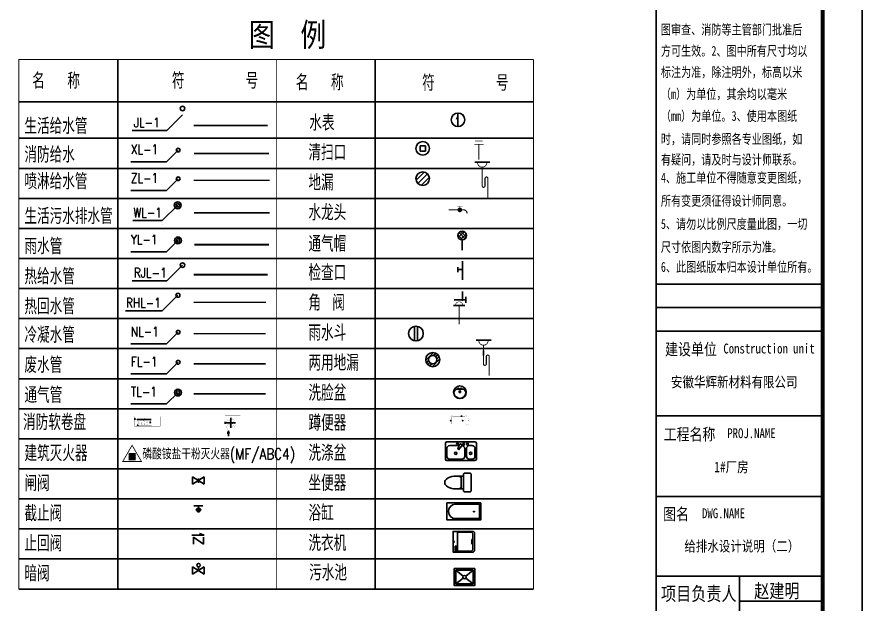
# Model space of a CAD drawing. Extents: x -191212 to 1245715665, y -234495 to 250873.
# Drawn here: x 191541 to 212938, y 128513 to 143375 of the extents above; entities that cross this region are included whole.
import ezdxf
from ezdxf.enums import TextEntityAlignment as Align

# ---------------------------------------------------------------- set-up
doc = ezdxf.new("R2010")
doc.units = 0
doc.header["$LTSCALE"] = 500
for name, pattern in [('CENTER2', [28.575, 19.05, -3.175, 3.175, -3.175]), ('DASH', [0.35, 0.25, -0.1]), ('DOTE', [2.42, 2, -0.2, 0.02, -0.2])]:
    doc.linetypes.add(name, pattern=pattern)
doc.layers.get('0').update_dxf_attribs({"linetype": 'CONTINUOUS'})
for name, color, linetype in [('0-TK', 4, 'CONTINUOUS'), ('8', 8, 'CONTINUOUS'), ('EQUIP_管件', 7, 'CONTINUOUS'), ('EQUIP_雨水斗', 7, 'CONTINUOUS'), ('GPSCOMMON', 7, 'CONTINUOUS'), ('PIPE-凝结', 150, 'CONTINUOUS'), ('PIPE-喷淋', 6, 'CONTINUOUS'), ('PIPE-废水', 31, 'TG_F'), ('PIPE-热回水', 5, 'CONTINUOUS'), ('PUB_DIM', 3, 'CONTINUOUS'), ('PUB_TITLE', 4, 'CONTINUOUS'), ('TOTHER', 33, 'CONTINUOUS'), ('TWT_TEXT', 7, 'CONTINUOUS'), ('TWT_TITLE', 7, 'CONTINUOUS'), ('VPIPE-消防', 1, 'CONTINUOUS'), ('WALL', 9, 'CONTINUOUS'), ('说明图层', 144, 'CONTINUOUS')]:
    doc.layers.add(name, color=color, linetype=linetype)
doc.styles.add('-黑体', font='simhei.ttf', dxfattribs={"width": 0.8})
doc.styles.add('_HZTXT', font='txt.shx', dxfattribs={"width": 0.8, "bigfont": 'hztxt.shx'})
doc.styles.add('HC_IGP', font='HC_HZ.shx', dxfattribs={"width": 0.7, "bigfont": 'HC_TXT.SHX'})
doc.styles.add('HZ', font='txt', dxfattribs={"bigfont": 'hztxt'})
doc.styles.get("Standard").update_dxf_attribs({"font": 'tssdeng.shx', "width": 0.7, "bigfont": 'hztxt.shx'})
doc.styles.add('TG_LINETYPE', font='SIMPLEX', dxfattribs={"width": 0.8, "height": 3, "bigfont": 'HZTXT'})
doc.linetypes.add('IGP_R', pattern='A,0.5,-0.2,["R",Standard,S=0.1,R=0,X=-0.1,Y=-0.05],-0.1', length=0.8)
doc.linetypes.add('IGP_ZP', pattern='A,0.5,-0.2,["ZP",HC_IGP,S=0.1,R=0,X=-0.1,Y=-0.05],-0.15', length=0.85)
doc.linetypes.add('TG_F', pattern='A,2,-0.3,["F",TG_LINETYPE,S=0.1,R=0,X=-0.23,Y=-0.15],0', length=2.3)
doc.linetypes.add('TG_J', pattern='A,2,-0.3,["J",TG_LINETYPE,S=0.1,R=0,X=-0.23,Y=-0.15],0', length=2.3)
doc.linetypes.add('TG_W', pattern='A,2,-0.3,["W",TG_LINETYPE,S=0.1,R=0,X=-0.23,Y=-0.15],0', length=2.3)
doc.linetypes.add('TG_X', pattern='A,2,-0.3,["X",TG_LINETYPE,S=0.1,R=0,X=-0.23,Y=-0.15],0', length=2.3)
doc.linetypes.add('TG_Y', pattern='A,2,-0.3,["Y",TG_LINETYPE,S=0.1,R=0,X=-0.23,Y=-0.15],0', length=2.3)

# ---------------------------------------------------------------- blocks, each defined once
blk = doc.blocks.new('ESGEG')
at = {"layer": 'GPSCOMMON'}
for p, q in [((10791, -40696), (11000, -40696)), ((10806, -40704), (10806, -40667)), ((10806, -40686), (10806, -40722)), ((10869, -40709), (10869, -40683)), ((10944, -40596), (10944, -40564)), ((10944, -40596), (10944, -40583)), ((10944, -40636), (10944, -40596)), ((10944, -40696), (10944, -40650)), ((10944, -40696), (10944, -40740)), ((11004, -40696), (11068, -40696)), ((10875, -40920), (10898, -40920)), ((10875, -40926), (10875, -40920)), ((10875, -40924), (10875, -40922)), ((10875, -40923), (10898, -40923)), ((10898, -40926), (10875, -40926)), ((10884, -40943), (10880, -40935)), ((10884, -40946), (10880, -40954)), ((10881, -40927), (10881, -40929)), ((10887, -40942), (10882, -40934)), ((10887, -40947), (10882, -40955)), ((10887, -40970), (10889, -40894)), ((10889, -40943), (10898, -40943)), ((10889, -40946), (10898, -40946)), ((10892, -40927), (10892, -40929)), ((10898, -40926), (10898, -40920)), ((10898, -40924), (10898, -40922)), ((10944, -40750), (10944, -40798)), ((10944, -40798), (10944, -40823)), ((10898, -40962), (10875, -40962)), ((10875, -40962), (10875, -40969)), ((10875, -40965), (10875, -40967)), ((10875, -40966), (10898, -40966)), ((10875, -40969), (10898, -40969)), ((10881, -40962), (10881, -40960)), ((10887, -40970), (10887, -41029)), ((10892, -40962), (10892, -40960)), ((10898, -40962), (10898, -40969)), ((10898, -40965), (10898, -40967))]:
    blk.add_line(p, q, dxfattribs=at)
for points, const_width in [([(10879, -40996), (10797, -40996), (10797, -40516), (11187, -40516), (11187, -40996)], 2.25), ([(10797, -40682), (10885, -40682)], 1.5), ([(10797, -40710), (10885, -40710)], 1.5), ([(10797, -40670), (10810, -40670)], 1.5), ([(10797, -40719), (10810, -40719)], 1.5), ([(10839, -40765), (10938, -40691)], 1.5), ([(10847, -40774), (10949, -40700)], 1.5), ([(10873, -40682), (10873, -40689), (10873, -40690), (10865, -40690), (10865, -40696)], 1.5), ([(10873, -40710), (10873, -40703), (10873, -40701), (10865, -40701), (10865, -40695)], 1.5), ([(10874, -40682), (10909, -40682)], 1.5), ([(10935, -40659), (10935, -40606)], 1.5), ([(10944, -40705), (10935, -40695)], 1.5), ([(10935, -40733), (10935, -40786)], 1.5), ([(10953, -40659), (10953, -40606)], 1.5), ([(10953, -40733), (10953, -40786)], 1.5), ([(11035, -40705), (10981, -40705)], 1.5), ([(11035, -40687), (10981, -40687)], 1.5), ([(11056, -40712), (11056, -40763)], 1.5), ([(10838, -40820), (10879, -40878)], 1.5), ([(10842, -40805), (10887, -40868)], 1.5), ([(10879, -40920), (10881, -40888)], 1.5), ([(10897, -40889), (10894, -40920)], 1.5), ([(10935, -40786), (10935, -40787)], 1.5), ([(11044, -40768), (11044, -40763)], 1.5), ([(11044, -40763), (11061, -40763), (11061, -40771), (11044, -40771), (11044, -40768)], 1.5), ([(11046, -40771), (11049, -40805), (11053, -40805), (11056, -40771)], 1.5), ([(11046, -40763), (11046, -40744)], 1.5), ([(10879, -41029), (10879, -40969)], 1.5), ([(11104, -40996), (10894, -40996)], 2.25), ([(11187, -40996), (11104, -40996)], 2.25), ([(11187, -40996), (11116, -40996)], 2.25)]:
    blk.add_lwpolyline(points, dxfattribs=dict(at, const_width=const_width))
for points, const_width in [([(10832, -40682, -0.94016), (11057, -40696, -1)], 1.46), ([(10850, -40758, -0.114215), (10832, -40710)], 1.46), ([(10855, -40682, -0.34193), (10935, -40606, -1)], 1.5), ([(10868, -40744, -0.10251), (10855, -40710)], 1.5), ([(10874, -40710), (10909, -40710, 1)], 1.5), ([(10918, -40723, 0.664639), (10983, -40696, 1), (10906, -40696, 0.112758), (10910, -40713, 0.112758)], 1.5), ([(10937, -40693), (10938, -40691, -0.99867), (10949, -40700, -0.460082)], 1.5), ([(10953, -40606, -0.358518), (11035, -40687, -1)], 1.5), ([(11035, -40705, -0.181598), (11006, -40762, -0.181598)], 1.5), ([(11057, -40696, -0.212424), (11020, -40780, -0.212424)], 1.46), ([(10839, -40765, 0.374397), (10838, -40820)], 1.5), ([(10849, -40773, 0.413325), (10842, -40805)], 1.5), ([(10869, -40780, -0.040929), (10857, -40767, -0.040929)], 1.46), ([(11020, -40780, -0.429441), (10857, -40767, -0.350815)], 1.46), ([(10883, -40763, -0.033174), (10875, -40754, -0.033174)], 1.5), ([(10935, -40786, -0.19635), (10875, -40754, -0.126219)], 1.5), ([(10882, -40762, -0.014195), (10878, -40758)], 1.5), ([(10879, -40878, -0.164404), (10881, -40888)], 1.5), ([(10887, -40868, -0.118715), (10897, -40889)], 1.5), ([(11006, -40762, -0.163615), (10953, -40786)], 1.5), ([(11061, -40766), (11065, -40766, 0.440012), (11066, -40764), (11066, -40758), (11069, -40758), (11069, -40765, -0.318522), (11066, -40768), (11061, -40768)], 1.5), ([(10894, -40969), (10894, -41029, -1), (10887, -41029, 1), (10879, -41029, 1), (10886, -41029)], 1.5)]:
    blk.add_lwpolyline(points, format="xyb", dxfattribs=dict(at, const_width=const_width))
blk.add_lwpolyline([(10885, -40944), (10887, -40943), (10888, -40944), (10887, -40946)], close=True, dxfattribs=at)
for radius in [16.5, 2.58]:
    blk.add_circle((10887, -40944), radius, dxfattribs=at)
for centre, radius, start, end in [((10887, -40944), 12.4, 131.1337, 228.8663), ((10879, -40936), 1.09, 15.8285, 136.7225), ((10879, -40953), 1.09, 223.2775, 344.1715), ((10879, -40928), 2.06, 14.9641, 45.6391), ((10887, -40944), 5.23, 133.4917, 226.5083), ((10883, -40934), 1.09, 103.2775, 224.1715), ((10887, -40944), 12.4, 11.1337, 108.8663), ((10887, -40944), 3.61, 139.7271, 220.2729), ((10887, -40944), 12.4, 251.1337, 348.8663), ((10887, -40944), 5.23, 13.4917, 106.5083), ((10887, -40944), 5.23, 253.4917, 346.5083), ((10887, -40944), 3.61, 19.7271, 100.2729), ((10887, -40944), 3.61, 259.7271, 340.2729), ((10894, -40928), 2.06, 134.3609, 165.0359), ((10898, -40942), 1.09, 255.8285, 16.7225), ((10898, -40947), 1.09, 343.2775, 104.1715), ((10879, -40961), 2.06, 314.3609, 345.0359), ((10883, -40955), 1.09, 135.8285, 256.7225), ((10894, -40961), 2.06, 194.9641, 225.6391)]:
    blk.add_arc(centre, radius, start, end, dxfattribs=at)
for p in [(10944, -40643), (10996, -40696), (10944, -40745)]:
    blk.add_point(p, dxfattribs=at)
blk = doc.blocks.new('xfjp')
at = {"layer": 'GPSCOMMON'}
for p, q in [((101520, 62940), (101520, 62906)), ((101520, 62906), (101520, 62903))]:
    blk.add_line(p, q, dxfattribs=at)
for points, const_width in [([(101528, 62994), (101528, 63104), (100878, 63104), (100878, 62953)], 3.75), ([(101008, 63104), (101008, 63063), (100948, 63063), (100948, 63104)], 2.5), ([(101104, 63078), (101093, 63078), (101093, 63083), (101098, 63083), (101101, 63083), (101101, 63078)], 2.5), ([(101104, 63078), (101413, 63078), (101470, 63078)], 2.5), ([(101126, 63104), (101147, 63082), (101282, 63082)], 2.5), ([(101428, 63078), (101413, 63078), (101137, 63043)], 2.5), ([(101424, 63043), (101414, 63043), (101139, 63010)], 2.5), ([(101437, 63104), (101416, 63082), (101282, 63082)], 2.5), ([(101462, 63078), (101465, 63078), (101470, 63078), (101470, 63085), (101465, 63085), (101465, 63078)], 2.5), ([(101528, 62864), (101528, 63104)], 3.75), ([(100878, 63006), (100878, 62864)], 3.75), ([(100878, 62864), (101528, 62864), (101528, 62897)], 3.75), ([(101098, 62937), (101093, 62937), (101093, 62931), (101098, 62931)], 2.5), ([(101097, 62931), (101101, 62931), (101101, 62936)], 2.5), ([(101105, 62937), (101098, 62937)], 2.5), ([(101427, 63010), (101416, 63010), (101137, 62975)], 2.5), ([(101427, 62975), (101419, 62975), (101137, 62937)], 2.5), ([(101265, 62938), (101265, 62926), (101243, 62926), (101243, 62914), (101282, 62914)], 2.5), ([(101265, 62926), (101301, 62926)], 2.5), ([(101299, 62938), (101299, 62926), (101321, 62926), (101321, 62914), (101282, 62914)], 2.5), ([(101321, 62926), (101527, 62926)], 2.5), ([(101321, 62914), (101527, 62914)], 2.5), ([(101459, 62937), (101470, 62937), (101470, 62931), (101465, 62931), (101465, 62937)], 2.5), ([(101515, 62934), (101528, 62934)], 2.5), ([(101515, 62907), (101528, 62907)], 2.5)]:
    blk.add_lwpolyline(points, dxfattribs=dict(at, const_width=const_width))
at = {"layer": 'GPSCOMMON', "const_width": 2.5}
for points in [[(101093, 62937), (101427, 62937, 1), (101427, 62975), (101424, 62975), (101426, 62975, 1), (101426, 63010), (101424, 63010), (101427, 63010, 1), (101427, 63043), (101424, 63043), (101427, 63043, 0.964907), (101428, 63078, 1.07411)], [(101153, 62937), (101137, 62937, -1), (101137, 62975), (101139, 62975), (101138, 62975, -1), (101138, 63010), (101139, 63010), (101137, 63010, -1), (101137, 63043), (101139, 63043), (101136, 63043, -0.964907), (101135, 63078, -1.07411)], [(101288, 62905), (101288, 62903, -1), (101275, 62903), (101275, 62913)], [(101288, 62905), (101288, 62913, 1)], [(101428, 62937), (101470, 62937, 1)]]:
    blk.add_lwpolyline(points, format="xyb", dxfattribs=at)
at = {"layer": 'GPSCOMMON'}
for points in [[(101436, 63078), (101462, 63078)], [(101459, 62937), (101105, 62937)]]:
    blk.add_lwpolyline(points, dxfattribs=at)
for p in [(101124, 63006), (101124, 63004)]:
    blk.add_point(p, dxfattribs=at)
blk = doc.blocks.new('$TwtSys$00000139')
at = {"color": 7}
for p, q in [((-19, 92, 0), (-19, -92, 0)), ((19, 92, 0), (19, -92, 0))]:
    blk.add_line(p, q, dxfattribs=at)
blk.add_circle((0, 0, 0), 93.8)
blk = doc.blocks.new('A$C236136CC')
h = blk.add_hatch()
h.set_pattern_fill('ANSI31', color=256, scale=204, style=0)
h.set_pattern_definition([(45, (298154.387, 280699.22), (-18.0312229, 18.0312229), [])])
h.paths.add_polyline_path([(150, 187), (150, 46), (291, 46), (291, 187)])
for points, const_width in [([(222, 366), (16, 9), (428, 9)], 18), ([(150, 187), (150, 46), (291, 46), (291, 187)], 15)]:
    blk.add_lwpolyline(points, close=True, dxfattribs=dict(const_width=const_width))
blk = doc.blocks.new('wslg')
at = {"layer": 'GPSCOMMON'}
for radius in [150, 80]:
    blk.add_circle((0, 0), radius, dxfattribs=at)
blk = doc.blocks.new('$TwtSys$00000080')
blk.add_line((-150, 500), (150, 500))
at = {"const_width": 15}
blk.add_lwpolyline([(-99, 500, -1), (101, 500)], format="xyb", dxfattribs=at)
at = {"const_width": 30}
blk.add_lwpolyline([(0, 500), (0, 0)], dxfattribs=at)
at = {"style": 'HZ', "flags": 1}
for tag in ['UNIT', 'WHAT', 'SPEC']:
    blk.add_attdef(tag, (0, 0), '', height=0.001, dxfattribs=at)
blk = doc.blocks.new('$plan$00001623')
at = {"color": 251}
blk.add_lwpolyline([(295, -706), (-295, -706, -0.414214), (-345, -656), (-345, 0), (345, 0), (345, -656, -0.414214)], format="xyb", close=True, dxfattribs=at)
at = {"color": 251, "lineweight": 13}
blk.add_lwpolyline([(307, -145), (307, -611, -0.414214), (267, -651), (-267, -651, -0.414214), (-307, -611), (-307, -145)], format="xyb", dxfattribs=at)
at = {"color": 251}
for points in [[(323, -72), (152, -72), (152, -120), (323, -120)], [(163, -86), (177, -86), (177, -99), (163, -99)], [(189, -86), (202, -86), (202, -99), (189, -99)], [(213, -86), (227, -86), (227, -99), (213, -99)], [(239, -86), (253, -86), (253, -99), (239, -99)], [(281, -110), (309, -110), (309, -80), (281, -80)]]:
    blk.add_lwpolyline(points, close=True, dxfattribs=at)
blk.add_lwpolyline([(-71, -651), (-71, -623), (0, -623), (71, -623), (71, -651)], dxfattribs=at)
blk.add_circle((0, -25), 16, dxfattribs=at)
at = {"layer": 'TOTHER', "color": 251, "linetype": 'Continuous'}
blk.add_line((-341, -145), (342, -145), dxfattribs=at)
blk = doc.blocks.new('$plan$00001613')
at = {"color": 7}
blk.add_line((-260, -140), (-260, 140), dxfattribs=at)
blk.add_line((-200, 170), (-200, -170))
blk.add_lwpolyline([(-430, -170), (-200, -170), (-200, -220, 0.414214), (-170, -250), (-30, -250, 0.414214), (0, -220), (0, 220, 0.414214), (-30, 250), (-170, 250, 0.414214), (-200, 220), (-200, 170), (-430, 170)], format="xyb")
for centre, radius, start, end in [((-590, 0), 110, 123.4509, 236.5491), ((-413, -227), 398, 67.4505, 126.6381), ((-413, 227), 398, 233.3619, 292.5495)]:
    blk.add_arc(centre, radius, start, end, dxfattribs=at)
blk = doc.blocks.new('$plan$00001606')
at = {"layer": '8', "linetype": 'Continuous'}
for p, q in [((0, -374), (0, 374)), ((37, 412), (462, 412)), ((100, 300), (100, 49)), ((387, 374), (175, 374)), ((462, -25), (462, 300)), ((499, 374), (499, -374)), ((59, 2), (69, -15)), ((72, 38), (198, 86)), ((211, 64), (107, -22)), ((198, 86), (211, 64)), ((100, -225), (100, -300)), ((175, -100), (387, -100)), ((387, -150), (175, -150)), ((462, -300), (462, -225)), ((462, -412), (37, -412)), ((175, -374), (387, -374))]:
    blk.add_line(p, q, dxfattribs=at)
for centre, radius, start, end in [((37, 374), 37.4, 90, 180), ((175, 300), 74.9, 90, 180), ((387, 300), 74.9, 0, 90), ((462, 374), 37.4, 0, 90), ((62, 89), 25, 93.0704, 90), ((81, 15), 25, 110.5377, 210), ((306, 139), 31.2, 91.1175, 90), ((62, -72), 25, 93.0704, 90), ((62, -175), 25, 93.0704, 90), ((91, -2), 25, 210, 309.4623), ((175, -25), 74.9, 180, 270), ((175, -225), 74.9, 90, 180), ((306, -256), 31.2, 91.1175, 90), ((387, -25), 74.9, 270, 0), ((387, -225), 74.9, 0, 90), ((37, -374), 37.4, 180, 270), ((175, -300), 74.9, 180, 270), ((387, -300), 74.9, 270, 0), ((462, -374), 37.4, 270, 0)]:
    blk.add_arc(centre, radius, start, end, dxfattribs=at)
blk = doc.blocks.new('A$C2DAC4226')
for p, q in [((1415, 694), (375, 694)), ((1444, 86), (1445, 664)), ((387, 56), (1414, 56))]:
    blk.add_line(p, q)
blk.add_lwpolyline([(0, 750), (1500, 750), (1500, 0), (0, 0)], close=True)
at = {"lineweight": 13}
blk.add_circle((1200, 369), 25, dxfattribs=at)
for centre, radius, start, end in [((383, 375), 319, 91.3982, 270.6999), ((1415, 664), 30, 359.9714, 89.9956), ((1414, 86), 30, 270.0057, 359.9714)]:
    blk.add_arc(centre, radius, start, end)
at = {"layer": 'WALL'}
blk.add_line((1000, 750), (1500, 750), dxfattribs=at)
blk = doc.blocks.new('$TwtSys$00000005')
at = {"const_width": 30}
blk.add_lwpolyline([(0, 0), (400, 0, -0.443942), (486, -95, 1.105826)], format="xyb", dxfattribs=at)
at = {"const_width": 15}
for points in [[(231, 100), (359, 100)], [(296, 0), (296, 100)]]:
    blk.add_lwpolyline(points, dxfattribs=at)
at = {"const_width": 62.5}
blk.add_lwpolyline([(265, 0, 1), (327, 0, 1)], format="xyb", close=True, dxfattribs=at)
at = {"style": 'HZ', "width": 0.7, "flags": 1}
for tag in ['UNIT', 'WHAT', 'SPEC']:
    blk.add_attdef(tag, (0, 0), '', height=0.0001, dxfattribs=at)
blk = doc.blocks.new('$TwtSys$00000327')
for p, q in [((-94, -9, 0), (9, 94, 0)), ((-9, -94, 0), (94, 9, 0)), ((12, 55, 0), (42, 84, 0)), ((40, 40, 0), (66, 66, 0)), ((55, 12, 0), (84, 42, 0)), ((-84, -42, 0), (-55, -12, 0)), ((-66, -66, 0), (-40, -40, 0)), ((-42, -84, 0), (-12, -55, 0))]:
    blk.add_line(p, q)
for radius in [94, 56.4]:
    blk.add_circle((0, 0, 0), radius)
blk = doc.blocks.new('$VALVE$00000602')
blk.add_line((-93, -93), (93, 93))
blk.add_lwpolyline([(93, 93, 0, 50, 0), (-13, 22, 50, 50, 0)], format="xyseb")
blk.add_circle((0, 0), 150)
for p in [(-150, 0), (150, 0)]:
    blk.add_point(p)
blk = doc.blocks.new('$ATTACHMENT$00000196')
blk.add_line((53, 944), (-347, 944))
for points, const_width in [([(-25, 944, -1.067664), (-275, 944)], 20), ([(0, 0), (0, 512, 1), (-75, 512), (-75, 312, -1), (-150, 312), (-150, 810)], 30)]:
    blk.add_lwpolyline(points, format="xyb", dxfattribs=dict(const_width=const_width))
at = {"style": 'HZ', "flags": 1}
for tag in ['WHAT', 'SPEC', 'UNIT']:
    blk.add_attdef(tag, (-150, 810), '', height=0.001, dxfattribs=at)
blk = doc.blocks.new('$TwtSys$00000426')
for points, const_width in [([(-100, 500), (100, 500)], 20), ([(-125, 407), (125, 407)], 20), ([(0, 407), (0, 0)], 30)]:
    blk.add_lwpolyline(points, dxfattribs=dict(const_width=const_width))
at = {"style": 'HZ', "width": 0.7, "flags": 1}
for tag in ['UNIT', 'SPEC', 'WHAT']:
    blk.add_attdef(tag, (0, 0), '', height=0.001, dxfattribs=at)
blk = doc.blocks.new('M_E2')
blk.add_line((-306, -118), (-266, -118))
at = {"const_width": 1.5}
for points in [[(-366, 138, 0.97895), (-366, -138, 0.97895)], [(-366, 118, 0.97895), (-366, -118, 0.97895)], [(-306, 118, 0.414214), (-316, 108, 0.414214)], [(0, 88, 0.462192), (-59, 137, 0.462192)], [(-20, 88, 0.414214), (-50, 118, 0.414214)], [(-316, -108, 0.414214), (-306, -118, 0.414214)], [(-59, -137, 0.462192), (0, -88, 0.462192)], [(-50, -118, 0.414214), (-20, -88, 0.414214)]]:
    blk.add_lwpolyline(points, format="xyb", dxfattribs=at)
for points in [[(-366, 137), (-59, 137)], [(-316, 118), (-366, 118)], [(-340, 118), (-266, 118)], [(-316, 108), (-316, -108)], [(-50, 118), (-267, 118)], [(-20, -88), (-20, 88)], [(0, 88), (0, -88)], [(-381, -137), (-59, -137)], [(-316, -118), (-366, -118)], [(-340, -118), (-266, -118)], [(-266, -118), (-50, -118)]]:
    blk.add_lwpolyline(points, dxfattribs=at)
at = {"layer": 'VPIPE-消防'}
for p in [(-316, 0), (0, 0)]:
    blk.add_point(p, dxfattribs=at)
at = {"width": 0.8, "flags": 9}
for tag in ['XSIZE', 'YSIZE']:
    blk.add_attdef(tag, (0, 0), '', height=0.5, dxfattribs=at)
blk = doc.blocks.new('reewhehw')
at = {"layer": 'TWT_TEXT'}
blk.add_hatch(color=256, dxfattribs=at).paths.add_polyline_path([(-80461, -270224, 1), (-80598, -270224, 1)])
for p, q in [((-72472, -272218), (-72691, -272043)), ((-72173, -272043), (-72391, -272218)), ((-72472, -272283), (-72691, -272458)), ((-72173, -272458), (-72391, -272283))]:
    blk.add_line(p, q)
at = {"color": 1, "linetype": 'TG_J', "const_width": 57.2}
blk.add_lwpolyline([(-80674, -258508), (-78423, -258508)], dxfattribs=at)
at = {"color": 5, "linetype": 'TG_X', "const_width": 57.2}
blk.add_lwpolyline([(-78386, -259358), (-80664, -259358)], dxfattribs=at)
at = {"color": 6, "linetype": 'TG_W', "const_width": 57.2}
for points in [[(-80664, -261164), (-78365, -261164)], [(-78481, -266675), (-80674, -266675)]]:
    blk.add_lwpolyline(points, dxfattribs=at)
at = {"color": 6, "linetype": 'TG_Y', "const_width": 57.2}
blk.add_lwpolyline([(-80655, -262136), (-78384, -262136)], dxfattribs=at)
at = {"color": 5, "linetype": 'IGP_R', "const_width": 57.2}
blk.add_lwpolyline([(-80674, -263044), (-78425, -263044)], dxfattribs=at)
for points in [[(-72743, -271991), (-72743, -272509), (-72121, -272509), (-72121, -271991)], [(-72691, -272043), (-72691, -272458), (-72173, -272458), (-72173, -272043)]]:
    blk.add_lwpolyline(points, close=True)
blk.add_circle((-72432, -272250), 51.9)
at = {"layer": 'PIPE-凝结', "linetype": 'DASH', "ltscale": 2, "const_width": 40}
blk.add_lwpolyline([(-78481, -264846), (-80674, -264846)], dxfattribs=at)
at = {"layer": 'PIPE-喷淋', "linetype": 'IGP_ZP', "const_width": 42}
blk.add_lwpolyline([(-80672, -260173), (-78364, -260173)], dxfattribs=at)
at = {"layer": 'PIPE-废水', "linetype": 'DOTE', "ltscale": 0.5, "const_width": 57.2}
blk.add_lwpolyline([(-78481, -265760), (-80674, -265760)], dxfattribs=at)
at = {"layer": 'PIPE-热回水', "linetype": 'CENTER2', "const_width": 40}
blk.add_lwpolyline([(-80674, -263889), (-78475, -263889)], dxfattribs=at)
at = {"layer": 'TWT_TEXT'}
for p, q in [((-82982, -272614), (-82982, -256495)), ((-75154, -272614), (-75154, -256495)), ((-85996, -257782), (-77688, -257782)), ((-77688, -257782), (-70332, -257782)), ((-81492, -258657, -2883), (-81014, -258185)), ((-82550, -258657, -2883), (-81492, -258657, -2883)), ((-85996, -258896), (-77688, -258896)), ((-77688, -258896), (-70332, -258896)), ((-77688, -258896), (-70332, -258896)), ((-77688, -258896), (-70332, -258896)), ((-73785, -259121), (-73785, -259286)), ((-73785, -259121), (-73621, -259121)), ((-73785, -259286), (-73621, -259286)), ((-73621, -259121), (-73621, -259286)), ((-85996, -259810), (-77688, -259810)), ((-77688, -259810), (-70332, -259810)), ((-73661, -259922), (-73905, -260166)), ((-73558, -259978), (-73849, -260269)), ((-73502, -260081), (-73745, -260325)), ((-85996, -260725), (-77688, -260725)), ((-77688, -260725), (-70332, -260725)), ((-81633, -261401, -2883), (-81156, -260929)), ((-82533, -261401, -2883), (-81633, -261401, -2883)), ((-85996, -261639), (-77688, -261639)), ((-77688, -261639), (-70332, -261639)), ((-72632, -261834, 7936), (-72484, -261990, 7936)), ((-72444, -261739, 7936), (-72626, -261905, 7936)), ((-72596, -261767, 7936), (-72416, -261955, 7936)), ((-72379, -261816, 7936), (-72552, -261979, 7936)), ((-72539, -261729, 7936), (-72377, -261894, 7936)), ((-85996, -262554), (-77688, -262554)), ((-77688, -262554), (-70332, -262554)), ((-81492, -263230, -2883), (-81014, -262758)), ((-72639, -262814, 4401), (-72639, -262972, 4401)), ((-72497, -262893), (-72639, -262893)), ((-85996, -263468), (-77688, -263468)), ((-82550, -263230, -2883), (-81492, -263230, -2883)), ((-77688, -263468), (-70332, -263468)), ((-81633, -264144, -2883), (-81156, -263673)), ((-72387, -263906, 6209), (-72387, -263720, 6209)), ((-72387, -263813, 6209), (-72513, -263813, 6209)), ((-82755, -264144, -2883), (-81633, -264144, -2883)), ((-85996, -264383), (-77688, -264383)), ((-77688, -264383), (-70332, -264383)), ((-85996, -265297), (-77688, -265297)), ((-77688, -265297), (-70332, -265297)), ((-85996, -266212), (-77688, -266212)), ((-77688, -266212), (-70332, -266212)), ((-72463, -266531), (-72680, -266531)), ((-85996, -267127), (-77688, -267127)), ((-77688, -267127), (-70332, -267127)), ((-85996, -268041), (-77688, -268041)), ((-77688, -268041), (-70332, -268041)), ((-85996, -268956), (-77688, -268956)), ((-77688, -268956), (-70332, -268956)), ((-80352, -269198), (-80708, -269421)), ((-80708, -269198), (-80352, -269421)), ((-80708, -269421), (-80708, -269198)), ((-80530, -269380), (-80530, -269246)), ((-80352, -269421), (-80352, -269198)), ((-85996, -269870), (-77688, -269870)), ((-77688, -269870), (-70332, -269870)), ((-80393, -270087), (-80667, -270087)), ((-80530, -270224), (-80530, -270087)), ((-85996, -270785), (-77688, -270785)), ((-80353, -270978), (-80495, -270929)), ((-77688, -270785), (-70332, -270785)), ((-80734, -270978), (-80353, -270978)), ((-80680, -271032), (-80680, -271246)), ((-80680, -271032), (-80380, -271246)), ((-80380, -271032), (-80380, -271246)), ((-85996, -271699), (-77688, -271699)), ((-82982, -272614), (-82982, -271699)), ((-77688, -271699), (-70332, -271699)), ((-80352, -271942), (-80708, -272165)), ((-80708, -271942), (-80352, -272165)), ((-80708, -272165), (-80708, -271942)), ((-80530, -272054), (-80530, -271940)), ((-80352, -272165), (-80352, -271942)), ((-85996, -272614), (-77688, -272614)), ((-85996, -272614), (-70332, -272614))]:
    blk.add_line(p, q, dxfattribs=at)
at = {"layer": 'TWT_TEXT', "color": 0}
for p, q in [((-81148, -259254), (-81502, -259608)), ((-81502, -259608), (-82586, -259608)), ((-81502, -259608), (-81502, -259608)), ((-81148, -260127), (-81502, -260481)), ((-81502, -260481), (-82586, -260481)), ((-81156, -260929, -1143), (-81156, -260929, 4573)), ((-81617, -261525), (-81617, -261525)), ((-81148, -261998), (-81502, -262352)), ((-81148, -261998, -1143), (-81148, -261998, 4573)), ((-81502, -262352), (-82586, -262352)), ((-81502, -262352), (-81502, -262352)), ((-81156, -263673, -1143), (-81156, -263673, 4573)), ((-81148, -264799), (-81502, -265153)), ((-81502, -265153), (-82586, -265153)), ((-81502, -265153), (-81502, -265153)), ((-81148, -265714), (-81502, -266068)), ((-81502, -266068), (-82586, -266068)), ((-81502, -266068), (-81502, -266068)), ((-81148, -266628), (-81502, -266982)), ((-81148, -266628, -1143), (-81148, -266628, 4573)), ((-81502, -266982), (-82586, -266982))]:
    blk.add_line(p, q, dxfattribs=at)
at = {"layer": 'TWT_TEXT', "ltscale": 0.05}
for p, q in [((-72504, -261992, 7936), (-72504, -262302, 7936)), ((-72497, -263204), (-72497, -262633)), ((-72497, -263813), (-72497, -263562)), ((-72746, -263813), (-72387, -263813))]:
    blk.add_line(p, q, dxfattribs=at)
at = {"layer": 'TWT_TEXT', "ltscale": 0.5}
blk.add_line((-71856, -265350), (-71856, -265504), dxfattribs=at)
at = {"layer": 'TWT_TEXT', "const_width": 30}
for points in [[(-85996, -272614), (-85996, -256495), (-70332, -256495)], [(-78160, -272614), (-78160, -256495)], [(-70332, -256495), (-70332, -272614)], [(-85996, -272614), (-70332, -272614)]]:
    blk.add_lwpolyline(points, dxfattribs=at)
at = {"layer": 'TWT_TEXT', "const_width": 33.3, "elevation": 6209}
blk.add_lwpolyline([(-72497, -263830, -1), (-72497, -263797, -1)], format="xyb", close=True, dxfattribs=at)
at = {"layer": 'TWT_TEXT'}
for centre, radius in [((-81014, -257987), 68.6), ((-73703, -259203), 206), ((-73703, -260124), 206), ((-72504, -261858, 7936), 133), ((-81014, -262758), 68.6), ((-80527, -271888), 51)]:
    blk.add_circle(centre, radius, dxfattribs=at)
at = {"layer": 'TWT_TEXT', "linetype": 'Continuous'}
for centre in [(-81148, -259254), (-81148, -260127), (-81148, -264799), (-81148, -265714)]:
    blk.add_circle(centre, 57.2, dxfattribs=at)
at = {"layer": 'TWT_TEXT'}
blk.add_arc((-80530, -270224), 68.6, 0, 180, dxfattribs=at)
at = {"layer": 'TWT_TEXT', "color": 0}
blk.add_ellipse((-81156, -263673, -1143), major_axis=(-44.5, 44.5), ratio=1, start_param=3.926991, end_param=10.210176, dxfattribs=at)
at = {"layer": 'TWT_TEXT'}
for centre, major_axis, ratio, start_param, end_param in [((-72570, -266627), (15, 192), 1, 3.219715, 9.5029), ((-72634, -266649), (0, 127), 0.954188, 0.386826, 1.58874), ((-72615, -266508), (0, 13.2), 0.954188, 3.141593, 9.424778), ((-72533, -266508), (0, 13.2), 0.954188, 3.141593, 9.424778), ((-72509, -266649), (0, 127), 0.954188, 4.694446, 5.896359), ((-72571, -266615), (0, 196), 0.954188, 1.755107, 4.528078), ((-72573, -266610), (0, 25.5), 0.954188, 3.141593, 9.424778), ((-72573, -266610), (0, 18.5), 0.954188, 3.141593, 9.424778)]:
    blk.add_ellipse(centre, major_axis=major_axis, ratio=ratio, start_param=start_param, end_param=end_param, dxfattribs=at)
at = {"layer": 'EQUIP_管件', "xscale": 1.143204948306084, "yscale": 1.143204948306084, "zscale": 1.143204948306084}
blk.add_blockref('$TwtSys$00000080', (-72597, -264558), dxfattribs=at)
at = {"layer": 'EQUIP_雨水斗', "xscale": 2.4, "yscale": 2.4, "zscale": 2.4}
blk.add_blockref('$TwtSys$00000139', (-73911, -264838), dxfattribs=at)
at = {"layer": 'GPSCOMMON'}
for name, p, xscale, yscale, zscale in [('wslg', (-81162, -260935, -37), 0.6916389942169189, 0.6916389942169189, 0.6916389942169189), ('wslg', (-81154, -262004, -37), 0.6916389942169189, 0.6916389942169189, 0.6916389942169189), ('wslg', (-81154, -266634, -37), 0.6916389942169189, 0.6916389942169189, 0.6916389942169189), ('ESGEG', (-92682, -218724, -37), 1.2, 1.2, 1.2), ('A$C236136CC', (-82244, -268746), -1.383277988433838, 1.383277986198664, 1.383277986246955)]:
    blk.add_blockref(name, p, dxfattribs=dict(at, xscale=xscale, yscale=yscale, zscale=zscale))
at = {"layer": 'PUB_DIM', "xscale": 1.2, "yscale": 1.2, "zscale": 1.2, "rotation": 180}
blk.add_blockref('xfjp', (39357, -191934, -37), dxfattribs=at)
at = {"layer": 'TWT_TEXT', "linetype": 'DASH', "xscale": 1.371845934181722, "yscale": 1.371845934184966, "zscale": 1.371845934181722, "rotation": 45.00000009901589}
blk.add_blockref('$VALVE$00000602', (-72630, -258332), dxfattribs=at)
at = {"layer": 'TWT_TEXT'}
for name, p, xscale, yscale, zscale in [('$TwtSys$00000426', (-71994, -259548), 1.143204948306084, 1.143204948306084, 1.143204948306084), ('$ATTACHMENT$00000196', (-71721, -260701), 1.143204948306084, 1.143204948306084, 1.143204948306084), ('$TwtSys$00000005', (-72912, -261075), 1.143204948306084, 1.143204948306084, 1.143204948306084), ('$ATTACHMENT$00000196', (-71682, -266120), 1.143204948306084, 1.143204948306084, 1.143204948306084), ('$TwtSys$00000327', (-73398, -265633), 2.286409896612167, 2.286409896612167, 2.286409896612167), ('$plan$00001613', (-72233, -269373), 1.143204948306084, 1.143204948306084, 1.143204948306084), ('A$C2DAC4226', (-72965, -270510), 0.6859229654073715, 0.6859229654073715, 0.6859229654073715)]:
    blk.add_blockref(name, p, dxfattribs=dict(at, xscale=xscale, yscale=yscale, zscale=zscale))
at = {"layer": 'TWT_TEXT', "color": 4, "xscale": 1.143204948306084, "yscale": 1.143204948306084, "zscale": 1.143204948306084, "rotation": 180}
blk.add_blockref('M_E2', (-72850, -267488), dxfattribs=at)
at = {"layer": 'TWT_TEXT'}
for name, p, xscale, yscale, zscale, rotation in [('$plan$00001606', (-72540, -268134), 1.143204947188497, -1.143204947188497, 1.143204947188497, 270), ('$plan$00001623', (-72778, -271174), -0.9145639579745227, 0.9145639579743147, 0.9145639578492264, 89.99996135182383)]:
    blk.add_blockref(name, p, dxfattribs=dict(at, xscale=xscale, yscale=yscale, zscale=zscale, rotation=rotation))
at = {"layer": 'TWT_TEXT', "color": 0, "style": '_HZTXT', "width": 0.8}
for s, p in [('JL-1', (-82499, -258561, -2883)), ('XL-1', (-82586, -259379)), ('ZL-1', (-82586, -260252)), ('WL-1', (-82513, -261304, -2883)), ('YL-1', (-82586, -262123)), ('RJL-1', (-82499, -263134, -2883)), ('RHL-1', (-82735, -264048, -2883)), ('NL-1', (-82586, -264924)), ('FL-1', (-82586, -265839)), ('TL-1', (-82586, -266754))]:
    blk.add_text(s, height=291.5, dxfattribs=at).set_placement(p)
at = {"layer": '说明图层', "color": 7, "style": '-黑体', "width": 0.8}
blk.add_text('图  例', height=720.2, rotation=360, dxfattribs=at).set_placement((-78997, -256103))
at = {"layer": '说明图层', "style": '_HZTXT', "width": 0.8}
for s, height, p in [('名  称', 480.1, (-85590, -257389)), ('符     号', 480.1, (-81339, -257385)), ('名  称', 480.1, (-77567, -257439)), ('符     号', 480.1, (-73721, -257452)), ('生活给水管', 480.1, (-85829, -258765)), ('水表', 480.1, (-77156, -258665)), ('清扫口', 480.1, (-77183, -259567)), ('消防给水', 480.1, (-85829, -259635)), ('喷淋给水管', 480.1, (-85829, -260450)), ('地漏', 480.1, (-77183, -260482)), ('水龙头', 480.1, (-77183, -261396)), ('生活污水排水管', 480.1, (-85829, -261508)), ('雨水管', 480.1, (-85829, -262423)), ('通气帽', 480.1, (-77183, -262350)), ('检查口', 480.1, (-77183, -263225)), ('热给水管', 480.1, (-85829, -263338)), ('热回水管', 480.1, (-85829, -264252)), ('角 阀', 480.1, (-77183, -264140)), ('冷凝水管', 480.1, (-85829, -265123)), ('雨水斗', 480.1, (-77183, -265055)), ('废水管', 480.1, (-85829, -266037)), ('两用地漏', 480.1, (-77183, -265969)), ('通气管', 480.1, (-85829, -266952)), ('洗脸盆', 480.1, (-77183, -266884)), ('消防软卷盘', 480.1, (-85871, -267778)), ('蹲便器', 480.1, (-77183, -267798)), ('建筑灭火器', 480.1, (-85829, -268725)), ('磷酸铵盐干粉灭火器(MF/ABC4)', 336.1, (-82237, -268672)), ('洗涤盆', 480.1, (-77183, -268713)), ('闸阀', 480.1, (-85829, -269639)), ('坐便器', 480.1, (-77183, -269627)), ('截止阀', 480.1, (-85829, -270554)), ('浴缸', 480.1, (-77183, -270542)), ('洗衣机', 480.1, (-77183, -271457)), ('止回阀', 480.1, (-85829, -271468)), ('暗阀', 480.1, (-85829, -272383)), ('污水池', 480.1, (-77160, -272358))]:
    blk.add_text(s, height=height, rotation=360, dxfattribs=at).set_placement(p)
blk = doc.blocks.new('vdab')
blk.add_lwpolyline([(573172, -388465), (581591, -388465), (581591, -468465), (573172, -468465)], close=True)
at = {"layer": '0-TK'}
for p, q in [((573172, -428104), (581591, -428104)), ((573172, -429296), (581591, -429296)), ((573172, -430488), (581591, -430488)), ((573172, -434780), (581591, -434780)), ((573172, -438851), (581591, -438851))]:
    blk.add_line(p, q, dxfattribs=at)
at = {"layer": 'PUB_TITLE'}
for p, q in [((573172, -442897), (581591, -442897)), ((573172, -442897), (581591, -442897)), ((573172, -442897), (581591, -442897)), ((577382, -442897), (577382, -468465)), ((577382, -444150), (581591, -444150))]:
    blk.add_line(p, q, dxfattribs=at)
at = {"ltscale": 0.75, "style": '-黑体', "width": 0.75}
for s, p in [('图审查、消防等主管部门批准后', (573403, -415222)), ('方可生效。2、图中所有尺寸均以', (573403, -416300)), ('标注为准，除注明外，标高以米', (573403, -417377)), ('（m）为单位，其余均以毫米', (573403, -418486)), ('（mm）为单位。3、使用本图纸', (573403, -419595)), ('时，请同时参照各专业图纸，如', (573403, -420760)), ('有疑问，请及时与设计师联系。', (573403, -421803)), ('4、施工单位不得随意变更图纸，', (573403, -422720)), ('所有变更须征得设计师同意。', (573403, -423890)), ('5、请勿以比例尺度量此图，一切', (573403, -425060)), ('尺寸依图内数字所示为准。', (573403, -426229)), ('6、此图纸版本归本设计单位所有。', (573403, -427235))]:
    blk.add_text(s, height=500, dxfattribs=at).set_placement(p, align=Align.MIDDLE_LEFT)
at = {"style": '-黑体', "width": 0.8}
for s, height, p in [('建设单位', 600, (573618, -431406)), ('Construction unit  ', 500, (576566, -431368)), ('安徽华辉新材料有限公司', 533.33, (573917, -433066)), ('工程名称', 600, (573544, -435712)), ('PROJ.NAME', 500, (576764, -435656)), ('1#厂房', 533.3, (576104, -437364)), ('图名', 600, (573515, -439748)), ('DWG.NAME', 500, (575485, -439708)), ('项目负责人', 700, (573412, -443780)), ('赵建明', 700, (578128, -443639, 0))]:
    blk.add_text(s, height=height, dxfattribs=at).set_placement(p, align=Align.MIDDLE_LEFT)

msp = doc.modelspace()

# ---------------------------------------------------------------- linework, layer by layer
at = {"layer": 'TWT_TITLE', "color": 4}
msp.add_lwpolyline([(153538.4, 115433.3), (212938.4, 115433.3), (212938.4, 157433.3), (153538.4, 157433.3)], close=True, dxfattribs=at)
at = {"layer": 'TWT_TITLE', "color": 4, "const_width": 100}
msp.add_lwpolyline([(156038.4, 116433.3), (211938.4, 116433.3), (211938.4, 156433.3), (156038.4, 156433.3)], close=True, dxfattribs=at)

# ---------------------------------------------------------------- block references
at = {"xscale": 0.5, "yscale": 0.5, "zscale": 0.5}
msp.add_blockref('vdab', (-78857.1, 350665.9), dxfattribs=at)
at = {"color": 1, "xscale": 0.8316000000000001, "yscale": 0.8316000000000001, "zscale": 0.8316000000000001}
msp.add_blockref('reewhehw', (263107.1, 355600.6), dxfattribs=at)

# ---------------------------------------------------------------- texts
at = {"style": '-黑体', "width": 0.8}
msp.add_text('给排水设计说明（二）', height=266.67, dxfattribs=at).set_placement((208438.2, 129980.3), align=Align.MIDDLE_LEFT)

doc.saveas('drawing.dxf')
